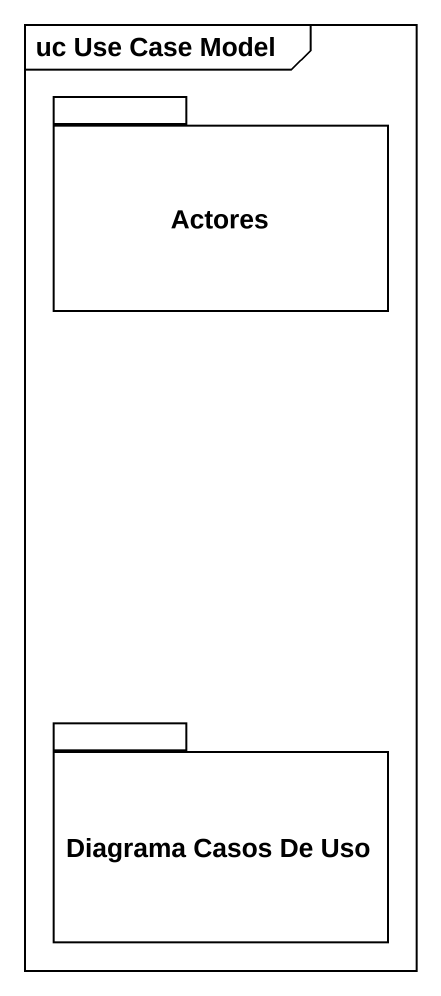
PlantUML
@startuml
mainframe uc Use Case Model
package Actores {
}
package "Diagrama Casos De Uso" as Diagrama_Casos_De_Uso {
}
@enduml
